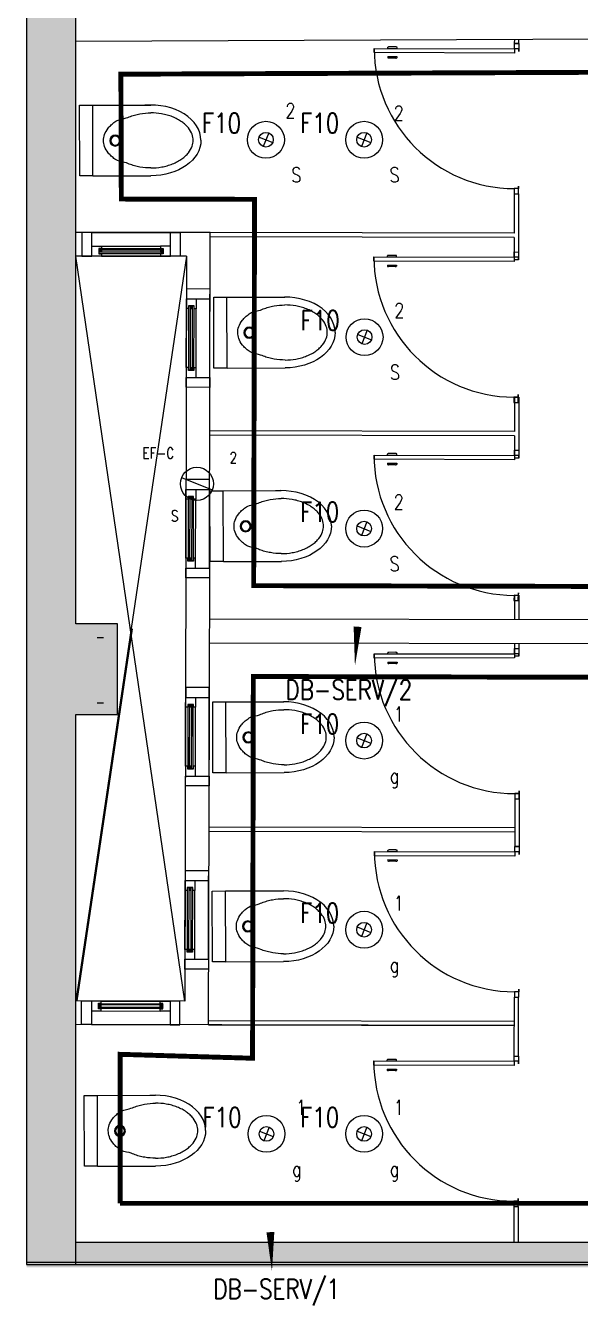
# Model space of a CAD drawing. Header units: inches. Extents: x 102655 to 148943, y 72248 to 114419.
# Drawn here: x 103655 to 106477, y 76861 to 83369 of the extents above; entities that cross this region are included whole.
import ezdxf
from ezdxf.enums import TextEntityAlignment as Align

# ---------------------------------------------------------------- set-up
doc = ezdxf.new("R2010")
doc.units = ezdxf.units.IN
doc.linetypes.add('DASH2', pattern=[0.375, 0.25, -0.125])
for name, color, linetype, lineweight in [('02-GR-BASE-PLANS$0$A-DOOR-25', 8, 'Continuous', 5), ('02-GR-BASE-PLANS$0$A-DOOR-LEAF-18', 8, 'Continuous', 5), ('ceiling dim', 8, 'Continuous', 5), ('dim', 8, 'Continuous', 5), ('Furnitureee', 8, 'Continuous', 5), ('Part', 8, 'Continuous', 0), ('POOL-SHOWERS', 8, 'Continuous', 0), ('walllllllll', 8, 'Continuous', 30)]:
    doc.layers.add(name, color=color, linetype=linetype, lineweight=lineweight)
for name, color, linetype in [('02-GR-BASE-PLANS$0$A-WIN-18', 8, 'Continuous'), ('02-GR-BASE-PLANS$0$A-WIN-ELEV-25', 8, 'Continuous'), ('02-GR-BASE-PLANS$0$A-WIN-HTCH-05', 8, 'Continuous'), ('E-LTG', 92, 'Continuous'), ('E-NOTES', 1, 'Continuous'), ('E-TAG', 30, 'Continuous'), ('E_TAG', 30, 'Continuous'), ('WALL-GNRL', 8, 'Continuous')]:
    doc.layers.add(name, color=color, linetype=linetype)
doc.styles.add('Pyzd-Romans', font='romans.shx', dxfattribs={"width": 0.8})

# ---------------------------------------------------------------- blocks, each defined once
blk = doc.blocks.new('*A133')
at = {"layer": 'Part'}
blk.add_hatch(color=256, dxfattribs=at).paths.add_polyline_path([(70765.4, 7710.2), (70771.5, 7720), (70907.8, 7636.4), (70901.8, 7626.6), (70836.8, 7666.4), (70676.3, 7404.7), (70741.3, 7364.9), (70735.3, 7355.1), (70598.9, 7438.7), (70604.9, 7448.5), (70669.9, 7408.7), (70830.4, 7670.4)], flags=17)
blk = doc.blocks.new('*U134')
at = {"layer": '02-GR-BASE-PLANS$0$A-WIN-18'}
for p, q in [((-163, 36.7, 0), (-163, 31.7, 0)), ((-163, 18.7, 0), (-163, 13.7, 0)), ((-162.5, 37.2, 0), (162.5, 37.2)), ((162.5, 31.2), (-162.5, 31.2, 0)), ((-162.5, 19.2, 0), (162.5, 19.2)), ((162.5, 13.2), (-162.5, 13.2, 0)), ((-150, 30.2, 0), (-160, 20.2, 0)), ((-150, 20.2, 0), (-160, 30.2, 0)), ((-160, 30.2, 0), (-150, 30.2, 0)), ((-160, 20.2, 0), (-160, 30.2, 0)), ((-150, 20.2, 0), (-160, 20.2, 0)), ((150, 50), (-150, 50)), ((-150, 30.2, 0), (-150, 20.2, 0)), ((150, 0), (-150, 0)), ((150, 30.2), (160, 20.2)), ((150, 20.2), (160, 30.2)), ((160, 30.2), (150, 30.2)), ((150, 30.2), (150, 20.2)), ((150, 20.2), (160, 20.2)), ((160, 20.2), (160, 30.2)), ((163, 36.7), (163, 31.7)), ((163, 18.7), (163, 13.7))]:
    blk.add_line(p, q, dxfattribs=at)
for centre, radius, start, end in [((-162.5, 36.7, 0), 0.5, 90, 180), ((-162.5, 31.7, 0), 0.5, 180, 270), ((-162.5, 18.7, 0), 0.5, 90, 180), ((-162.5, 13.7, 0), 0.5, 180, 270), ((-194.1, 25.2, 0), 32.1, 349.24265, 10.75735), ((-194.1, 25.2, 0), 33.1, 349.57088, 10.42912), ((-194.1, 25.2, 0), 34.1, 349.87958, 10.12042), ((194.1, 25.2), 34.1, 169.87958, 190.12042), ((194.1, 25.2), 33.1, 169.57088, 190.42912), ((194.1, 25.2), 32.1, 169.24265, 190.75735), ((162.5, 36.7), 0.5, 0, 90), ((162.5, 31.7), 0.5, 270, 0), ((162.5, 18.7), 0.5, 0, 90), ((162.5, 13.7), 0.5, 270, 0)]:
    blk.add_arc(centre, radius, start, end, dxfattribs=at)
at = {"layer": '02-GR-BASE-PLANS$0$A-WIN-ELEV-25', "elevation": 0}
blk.add_lwpolyline([(-250, 120), (-250, 0), (-200, 0), (-200, 120)], close=True, dxfattribs=at)
at = {"layer": '02-GR-BASE-PLANS$0$A-WIN-ELEV-25'}
blk.add_lwpolyline([(250, 120), (250, 0), (200, 0), (200, 120)], close=True, dxfattribs=at)
at = {"layer": '02-GR-BASE-PLANS$0$A-WIN-ELEV-25', "elevation": 0}
blk.add_lwpolyline([(-164, 39), (-164, 11), (-150, 11), (-150, 0), (-200, 0), (-200, 50), (-150, 50), (-150, 39), (-164, 39)], dxfattribs=at)
at = {"layer": '02-GR-BASE-PLANS$0$A-WIN-ELEV-25'}
blk.add_lwpolyline([(164, 39), (164, 11), (150, 11), (150, 0), (200, 0), (200, 50), (150, 50), (150, 39), (164, 39)], dxfattribs=at)
at = {"layer": '02-GR-BASE-PLANS$0$A-WIN-HTCH-05'}
blk.add_line((200, 120), (-200, 120, 0), dxfattribs=at)
blk = doc.blocks.new('door 2')
at = {"layer": '02-GR-BASE-PLANS$0$A-DOOR-25', "extrusion": (-5.11842e-08, 8.24497e-08, 1)}
for points in [[(-0.7552, -0.0559), (-0.7554, -0.0343), (-0.0417, -0.0271), (-0.0416, -0.0488)], [(-0.042, -0.0004), (-0.02, -0.0003), (-0.0196, -0.0403), (-0.0196, -0.0403), (-0.0197, -0.0269), (-0.0417, -0.0271)], [(-0.0343, -0.765), (-0.0123, -0.7648), (-0.0127, -0.7248), (-0.0127, -0.7248), (-0.0126, -0.7381), (-0.0346, -0.7383)]]:
    blk.add_lwpolyline(points, close=True, dxfattribs=at)
at = {"layer": '02-GR-BASE-PLANS$0$A-DOOR-LEAF-18', "extrusion": (-5.11842e-08, 8.24497e-08, 1)}
for p, q in [((-0.6868, -0.0336), (-0.6869, -0.0281)), ((-0.6868, -0.0336), (-0.6397, -0.0331)), ((-0.6463, -0.0252), (-0.681, -0.0256)), ((-0.6397, -0.0331), (-0.6397, -0.0276)), ((-0.6864, -0.0749), (-0.6393, -0.0744)), ((-0.6864, -0.0749), (-0.6863, -0.0804)), ((-0.6457, -0.0824), (-0.6805, -0.0828)), ((-0.6393, -0.0744), (-0.6392, -0.0799))]:
    blk.add_line(p, q, dxfattribs=at)
for centre, radius, start, end in [((-0.0421, -0.025), 0.7134, 180.74318, 270.60464), ((-0.6849, -0.0287), 0.00202, 104.49364, 162.63648), ((-0.6775, -0.0485), 0.0231, 98.75857, 110.06942), ((-0.6473, -0.0432), 0.0179, 70.14301, 86.83285), ((-0.6417, -0.0282), 0.00202, 18.51319, 76.65604), ((-0.6844, -0.0798), 0.00202, 198.51319, 256.65604), ((-0.6774, -0.0598), 0.0231, 251.08026, 262.39111), ((-0.6471, -0.0645), 0.0179, 274.31683, 291.00667), ((-0.6411, -0.0793), 0.00202, 284.49364, 342.63648)]:
    blk.add_arc(centre, radius, start, end, dxfattribs=at)
blk = doc.blocks.new('A$C6db180e3')
at = {"layer": 'Furnitureee'}
for p, q in [((-0.1799, 0.1193), (-0.1798, 0.4141)), ((0.1801, 0.1191), (0.1802, 0.4139)), ((-0.1799, 0.1193), (-0.18, 0.0522)), ((-0.1799, 0.1193), (0.1801, 0.1191)), ((0.18, 0.052), (0.1801, 0.1191)), ((-0.18, 0.0522), (0.18, 0.052))]:
    blk.add_line(p, q, dxfattribs=at)
for radius in [0.0278, 0.0228]:
    blk.add_circle((-0.0005, 0.233), radius, dxfattribs=at)
blk.add_ellipse((0.0002, 0.414), major_axis=(0.0001, 0.2551), ratio=0.705489, start_param=0, end_param=1.570796, dxfattribs=at)
at = {"layer": 'Furnitureee', "extrusion": (0, 0, -1)}
blk.add_ellipse((0.0002, 0.414), major_axis=(0.0001, 0.2551), ratio=0.705489, start_param=0, end_param=1.684847, dxfattribs=at)
at = {"layer": 'Furnitureee'}
for points in [[(-0.1398, 0.4141), (-0.1398, 0.4319), (-0.1383, 0.4507), (-0.1333, 0.4787), (-0.1312, 0.4881), (-0.126, 0.5064), (-0.123, 0.5154), (-0.1161, 0.5328), (-0.1122, 0.5412), (-0.1038, 0.5571), (-0.0992, 0.5645), (-0.0895, 0.5783), (-0.0843, 0.5846), (-0.0738, 0.5959), (-0.0683, 0.6009), (-0.0519, 0.614), (-0.0408, 0.62), (-0.0196, 0.6276), (-0.0094, 0.6292), (0.01, 0.6292), (0.0202, 0.6276), (0.0414, 0.62), (0.0525, 0.6139), (0.0689, 0.6009), (0.0743, 0.5959), (0.0849, 0.5845), (0.09, 0.5782), (0.0997, 0.5644), (0.1043, 0.557), (0.1128, 0.5411), (0.1166, 0.5327), (0.1235, 0.5153), (0.1265, 0.5063), (0.1316, 0.4879), (0.1337, 0.4786), (0.1387, 0.4505), (0.1402, 0.4318), (0.1402, 0.414)], [(-0.1398, 0.4141), (-0.1398, 0.3963), (-0.1383, 0.3775), (-0.1333, 0.3495), (-0.1312, 0.3401), (-0.1261, 0.3217), (-0.1231, 0.3127), (-0.1162, 0.2953), (-0.1124, 0.2869), (-0.1039, 0.246), (-0.0993, 0.2386), (-0.0896, 0.2248), (-0.0845, 0.2185), (-0.0739, 0.2072), (-0.0685, 0.2022), (-0.0521, 0.1891), (-0.041, 0.1831), (-0.0198, 0.1755), (-0.0096, 0.1739), (0.0098, 0.1739), (0.0199, 0.1754), (0.0412, 0.183), (0.0523, 0.189), (0.0687, 0.2021), (0.0742, 0.2071), (0.0847, 0.2184), (0.0899, 0.2247), (0.0996, 0.2385), (0.1042, 0.2459), (0.1126, 0.2868), (0.1165, 0.2952), (0.1234, 0.3126), (0.1264, 0.3216), (0.1316, 0.34), (0.1337, 0.3493), (0.1387, 0.3774), (0.1402, 0.3961), (0.1402, 0.414)]]:
    blk.add_open_spline(points, degree=3, knots=[-1.570796, -1.570796, -1.570796, -1.570796, -1.308997, -1.308997, -1.178097, -1.178097, -1.047198, -1.047198, -0.916298, -0.916298, -0.785398, -0.785398, -0.654498, -0.654498, -0.523599, -0.523599, -0.261799, -0.261799, 0, 0, 0.261799, 0.261799, 0.523599, 0.523599, 0.654498, 0.654498, 0.785398, 0.785398, 0.916298, 0.916298, 1.047198, 1.047198, 1.178097, 1.178097, 1.308997, 1.308997, 1.570796, 1.570796, 1.570796, 1.570796], dxfattribs=at)
blk = doc.blocks.new('f')
at = {"layer": 'walllllllll', "ltscale": 0.5}
h = blk.add_hatch(color=8, dxfattribs=at)
h.dxf.hatch_style = 1
h.paths.add_polyline_path([(478757.2123, 1037629.7842), (478756.9618, 1037629.7842), (478756.9561, 1037630.0152), (478756.707, 1037630.0162), (478756.7118, 1037605.1082), (478756.9618, 1037605.1082), (478756.9618, 1037607.9201), (478757.1748, 1037607.9201), (478757.1748, 1037608.3801), (478756.9618, 1037608.3801), (478756.9618, 1037612.1294), (478757.286, 1037612.1294), (478757.286, 1037612.5894), (478756.9618, 1037612.5894), (478756.9618, 1037617.4774), (478757.263, 1037617.4774), (478757.263, 1037617.9373), (478756.9618, 1037617.9373), (478756.9618, 1037622.4743), (478757.2416, 1037622.4743), (478757.2416, 1037622.9343), (478756.9618, 1037622.9343), (478756.9618, 1037629.3242), (478757.2123, 1037629.3242)])
h.paths.add_polyline_path([(478756.8419, 1037629.4117), (478756.9864, 1037629.4123), (478756.9852, 1037629.6943), (478756.8407, 1037629.6937), (478756.8406, 1037629.7127), (478757.1406, 1037629.7139), (478757.1407, 1037629.6949), (478756.9962, 1037629.6943), (478756.9974, 1037629.4123), (478757.1419, 1037629.4129), (478757.142, 1037629.3939), (478756.842, 1037629.3927)], flags=16)
h.paths.add_polyline_path([(478756.8914, 1037617.8658), (478757.1914, 1037617.867), (478757.1915, 1037617.848), (478757.047, 1037617.8474), (478757.0482, 1037617.5654), (478757.1927, 1037617.566), (478757.1927, 1037617.547), (478756.8928, 1037617.5458), (478756.8927, 1037617.5648), (478757.0372, 1037617.5654), (478757.036, 1037617.8474), (478756.8915, 1037617.8468)], flags=16)
h.paths.add_polyline_path([(478756.9143, 1037612.5178), (478757.2143, 1037612.5191), (478757.2144, 1037612.5001), (478757.0699, 1037612.4995), (478757.0711, 1037612.2175), (478757.2156, 1037612.2181), (478757.2157, 1037612.1991), (478756.9157, 1037612.1978), (478756.9156, 1037612.2168), (478757.0601, 1037612.2174), (478757.0589, 1037612.4994), (478756.9144, 1037612.4988)], flags=16)
h = blk.add_hatch(color=8, dxfattribs=at)
h.dxf.hatch_style = 1
h.paths.add_polyline_path([(478763.1769, 1037605.1082), (478763.1769, 1037605.2362), (478756.9618, 1037605.2362), (478756.9618, 1037605.1082)])
at = {"layer": 'POOL-SHOWERS', "color": 8, "extrusion": (-5.0476e-08, -8.28851e-08, 1)}
for p, q in [((478761.0402, 1037608.3973, 0), (478757.64, 1037608.4051, 0)), ((478761.0407, 1037608.2753, 0), (478757.6397, 1037608.2831, 0))]:
    blk.add_line(p, q, dxfattribs=at)
at = {"layer": 'WALL-GNRL', "color": 8}
for p, q in [((478756.9618, 1037611.3441), (478763.0317, 1037611.3686)), ((478759.1938, 1037611.3317, 0), (478759.194, 1037611.3531)), ((478759.2158, 1037611.3316, 0), (478759.2158, 1037611.3532)), ((478757.6452, 1037610.3709, 0), (478756.9618, 1037610.3709)), ((478757.5252, 1037610.2509, 0), (478756.9618, 1037610.2509)), ((478757.5252, 1037610.2509), (478757.5162, 1037606.4618)), ((478757.6452, 1037610.2509, 0), (478757.645, 1037610.2509, 0)), ((478757.6415, 1037608.7564), (478757.6397, 1037607.9564)), ((478757.6397, 1037607.9564), (478757.6359, 1037606.3415)), ((478757.5162, 1037606.4618), (478756.9618, 1037606.4631)), ((478759.1918, 1037606.3378), (478756.9618, 1037606.3431)), ((478759.1893, 1037605.4183), (478759.1893, 1037605.2362)), ((478759.2113, 1037605.4183), (478759.2113, 1037605.2362))]:
    blk.add_line(p, q, dxfattribs=at)
at = {"layer": 'WALL-GNRL', "color": 8, "ltscale": 0.5}
for p, q in [((478759.2158, 1037611.3316, 0), (478759.1938, 1037611.3317, 0)), ((478759.1917, 1037610.5674, 0), (478759.2137, 1037610.5674, 0)), ((478759.214, 1037610.2314, 0), (478759.192, 1037610.2313, 0)), ((478759.1926, 1037609.5335, 0), (478759.2146, 1037609.5335, 0)), ((478759.2149, 1037609.2235, 0), (478759.1929, 1037609.2235, 0)), ((478759.1935, 1037608.5256, 0), (478759.2155, 1037608.5257, 0)), ((478759.2157, 1037608.2156, 0), (478759.1937, 1037608.2156, 0)), ((478759.1943, 1037607.5177, 0), (478759.2163, 1037607.5177, 0)), ((478759.2166, 1037607.2477, 0), (478759.1946, 1037607.2477, 0)), ((478759.1923, 1037606.4831), (478759.2143, 1037606.4831)), ((478759.1915, 1037606.183), (478759.2135, 1037606.1829)), ((478759.1893, 1037605.4183), (478759.2113, 1037605.4183))]:
    blk.add_line(p, q, dxfattribs=at)
at = {"layer": 'WALL-GNRL', "color": 8, "extrusion": (-5.04412e-08, 8.29063e-08, 1)}
for p, q in [((478759.1917, 1037610.5674, 0), (478759.1919, 1037610.3673, 0)), ((478759.2137, 1037610.5674, 0), (478759.214, 1037610.2314, 0)), ((478759.1919, 1037610.3453, 0), (478759.192, 1037610.2313, 0)), ((478759.1926, 1037609.5335, 0), (478759.1927, 1037609.3594, 0)), ((478759.2146, 1037609.5335, 0), (478759.2149, 1037609.2235, 0)), ((478759.1928, 1037609.3374, 0), (478759.1929, 1037609.2235, 0)), ((478759.1935, 1037608.5256, 0), (478759.1936, 1037608.4015, 0)), ((478759.2155, 1037608.5257, 0), (478759.2156, 1037608.4015, 0)), ((478759.1937, 1037608.2795, 0), (478759.1937, 1037608.2156, 0)), ((478759.2157, 1037608.2795, 0), (478759.2157, 1037608.2156, 0)), ((478759.1943, 1037607.5177, 0), (478759.1946, 1037607.2478, 0)), ((478759.2163, 1037607.5177, 0), (478759.2166, 1037607.2477, 0))]:
    blk.add_line(p, q, dxfattribs=at)
at = {"layer": 'WALL-GNRL', "color": 8, "extrusion": (-5.0476e-08, -8.28851e-08, 1)}
for p, q in [((478757.6415, 1037608.7564), (478757.6452, 1037610.3709, 0)), ((478759.1919, 1037610.3673, 0), (478757.6452, 1037610.3708, 0)), ((478759.1919, 1037610.3453, 0), (478757.6452, 1037610.3488, 0)), ((478757.525, 1037610.2509, 0), (478756.9618, 1037606.4631)), ((478757.5162, 1037606.4618), (478756.9618, 1037610.2509)), ((478759.1927, 1037609.3594, 0), (478757.6429, 1037609.3629, 0)), ((478759.1928, 1037609.3374, 0), (478757.6429, 1037609.3409, 0)), ((478757.1031, 1037608.3098), (478757.0711, 1037608.3099)), ((478757.0708, 1037607.9799), (478757.1028, 1037607.9798)), ((478759.1945, 1037607.3216, 0), (478757.6368, 1037607.3252, 0)), ((478759.1945, 1037607.3436, 0), (478757.6369, 1037607.3472, 0)), ((478759.1915, 1037606.183), (478759.1923, 1037606.4831)), ((478759.2135, 1037606.1829), (478759.2143, 1037606.4831)), ((478757.6375, 1037606.3415), (478759.1918, 1037606.3378)), ((478757.6376, 1037606.3635), (478759.1919, 1037606.3598))]:
    blk.add_line(p, q, dxfattribs=at)
at = {"layer": 'WALL-GNRL', "color": 8, "extrusion": (-8.2793e-18, -9.70452e-08, 1)}
for p, q in [((478756.9618, 1037605.2362), (478762.7555, 1037605.2362)), ((478756.7118, 1037605.1356), (478762.7555, 1037605.1356)), ((478756.7118, 1037605.1236), (478763.1267, 1037605.1236))]:
    blk.add_line(p, q, dxfattribs=at)
at = {"layer": 'WALL-GNRL', "color": 8, "extrusion": (-2.32265e-18, -9.70452e-08, 1)}
blk.add_line((478756.7118, 1037605.1236), (478763.1267, 1037605.1236), dxfattribs=at)
at = {"layer": 'WALL-GNRL', "color": 8, "ltscale": 0.5}
blk.add_lwpolyline([(478756.7118, 1037605.1236), (478756.9618, 1037605.1236), (478756.9618, 1037607.9201), (478757.1748, 1037607.9201), (478757.1748, 1037608.3801), (478756.9618, 1037608.3801), (478756.9618, 1037612.1294), (478757.286, 1037612.1294), (478757.286, 1037612.5894), (478756.9618, 1037612.5894), (478756.9618, 1037617.4774), (478757.263, 1037617.4774), (478757.263, 1037617.9373), (478756.9618, 1037617.9373), (478756.9618, 1037622.4743), (478757.2416, 1037622.4743), (478757.2416, 1037622.9343), (478756.9618, 1037622.9343), (478756.9618, 1037629.3242), (478757.2123, 1037629.3242), (478757.2123, 1037629.7842), (478756.9618, 1037629.7842), (478756.9618, 1037631.314), (478756.7118, 1037631.4538)], close=True, dxfattribs=at)
at = {"layer": 'WALL-GNRL', "color": 8}
for points in [[(478756.9618, 1037610.3709), (478756.9618, 1037611.3441)], [(478756.9618, 1037606.4631), (478756.9618, 1037607.9201), (478757.1748, 1037607.9201), (478757.1748, 1037608.3801), (478756.9618, 1037608.3801), (478756.9618, 1037610.2509)], [(478756.9618, 1037605.2636), (478756.9618, 1037606.3431)]]:
    blk.add_lwpolyline(points, dxfattribs=at)
at = {"layer": 'dim', "color": 8, "ltscale": 0.5, "extrusion": (-4.93709e-08, -8.24875e-10, 1), "rotation": 359.2644229317415}
blk.add_blockref('door 2', (478759.2365, 1037607.2477, -0.0245), dxfattribs=at)
at = {"layer": 'Furnitureee', "color": 8, "xscale": -1, "rotation": 270.1188867406817}
for p in [(478756.9296, 1037610.8379), (478757.6119, 1037609.8612), (478757.593, 1037608.8769, 0), (478757.6067, 1037607.8032, 0), (478757.6048, 1037606.842, 0), (478756.9535, 1037605.8024)]:
    blk.add_blockref('A$C6db180e3', p, dxfattribs=at)
at = {"layer": 'Furnitureee', "color": 8, "ltscale": 0.5, "extrusion": (-4.89963e-08, -1.04885e-09, 1), "rotation": 359.5232521805132}
blk.add_blockref('door 2', (478759.2357, 1037608.2557, -0.0245), dxfattribs=at)
at = {"layer": 'WALL-GNRL', "color": 8, "extrusion": (-4.93709e-08, -8.24663e-10, 1), "rotation": 359.2641768581885}
blk.add_blockref('door 2', (478759.2358, 1037611.3316, -0.0245), dxfattribs=at)
at = {"layer": 'WALL-GNRL', "color": 8, "xscale": -0.001000000000009733, "yscale": 0.001000000000009734, "zscale": 0.001000000000009734, "rotation": 359.9999999601683}
blk.add_blockref('*U134', (478757.2432, 1037610.2509, 0.0003), dxfattribs=at)
at = {"layer": 'WALL-GNRL', "color": 8, "extrusion": (-4.93709e-08, -8.24875e-10, 1), "rotation": 359.2644229317415}
for p in [(478759.2339, 1037610.2714, -0.0245), (478759.2347, 1037609.2635, -0.0245), (478759.2335, 1037606.1828, -0.0245)]:
    blk.add_blockref('door 2', p, dxfattribs=at)
at = {"layer": 'WALL-GNRL', "color": 8, "extrusion": (-1.1969e-10, -5.05035e-08, 1), "xscale": 0.001000000000009734, "yscale": 0.001000000000009734, "zscale": 0.001000000000009734, "rotation": 269.8642269845203}
for p in [(478757.5242, 1037609.8334, -0.0525), (478757.522, 1037608.8643, -0.0525), (478757.5206, 1037607.8066, -0.0525), (478757.5174, 1037606.8755, -0.0525)]:
    blk.add_blockref('*U134', p, dxfattribs=at)
at = {"layer": 'WALL-GNRL', "color": 8, "extrusion": (3.89697e-08, -2.18589e-07, 1), "xscale": -0.00100000000000973, "yscale": 0.001000000000009728, "zscale": 0.001000000000009728, "rotation": 328.4137073965726}
blk.add_blockref('*A133', (478813.3464, 1037564.6647, -0.2081), dxfattribs=at)
at = {"layer": 'WALL-GNRL', "color": 8, "extrusion": (-5.05035e-08, 1.1969e-10, 1), "xscale": 0.001000000000009738, "yscale": 0.001000000000009738, "zscale": 0.001000000000009738, "rotation": 179.8642269845203}
blk.add_blockref('*U134', (478757.2417, 1037606.4624, -0.0241), dxfattribs=at)
blk = doc.blocks.new('E-L-FSPOT1S')
at = {"color": 254, "lineweight": 0}
for points in [[(0, -125), (0, -125), (0, -125), (0, -125), (0, -125), (0, -125), (0, -125), (0, -125), (0, -125), (0, -125), (0, -125), (0, -125)], [(0, -125), (0, -125)], [(0, -125), (0, -125)], [(0, -125), (0, -125)], [(0, -125), (0, -125)], [(0, -125), (0, -125)], [(0, -125), (0, -125)], [(0, -125), (0, -125)], [(0, -125), (0, -125)], [(0, -125), (0, -125)], [(0, -125), (0, -125)], [(0, -125), (0, -125)], [(0, -125), (0, -125)], [(0, -125), (0, -125), (0, -125)], [(0, -125), (0, -125)], [(0, -125), (0, -125)], [(0, -125), (0, -125)], [(0, -125), (0, -125), (0, -125), (0, -125), (0, -125), (0, -125), (0, -125), (0, -125), (0, -125), (0, -125)], [(0, -125), (0, -125)]]:
    blk.add_lwpolyline(points, dxfattribs=at)
blk.add_circle((0, 0), 125)
at = {"layer": 'E-TAG'}
for points in [[(-35.4, -35.4), (35.4, 35.4)], [(-35.4, 35.4), (35.4, -35.4)]]:
    blk.add_lwpolyline(points, dxfattribs=at)
blk.add_circle((0, 0), 50, dxfattribs=at)
at = {"layer": 'E-TAG', "style": 'Pyzd-Romans', "width": 0.8, "flags": 1}
for tag, p in [('BPANEL', (262.5, 975)), ('SWITCH', (-262.5, 750)), ('LOADVA', (262.5, 750)), ('BTYPE', (-262.5, 525)), ('PANEL', (262.5, 525)), ('HEIGHT', (-262.5, -525)), ('DSCR', (-262.5, -750)), ('ROOM', (262.5, -750))]:
    blk.add_attdef(tag, text='', height=100, dxfattribs=at).set_placement(p, align=Align.MIDDLE_CENTER)
at = {"layer": 'E-TAG', "style": 'Pyzd-Romans', "width": 0.8}
for tag, p in [('TYPE', (-262.5, 300)), ('NO.', (262.5, 300)), ('W.P', (-262.5, -300)), ('A,B,C', (262.5, -300)), ('CBT', (262.5, -525))]:
    blk.add_attdef(tag, text='', height=100, dxfattribs=at).set_placement(p, align=Align.MIDDLE_CENTER)
blk = doc.blocks.new('M-E.FAN-C')
at = {"color": 0}
blk.add_lwpolyline([(-106, -106), (106, 106)], dxfattribs=at)
at = {"color": 254, "lineweight": 0}
for points in [[(0, -150), (0, -150), (0, -150), (0, -150), (0, -150), (0, -150), (0, -150), (0, -150), (0, -150), (0, -150), (0, -150), (0, -150)], [(0, -150), (0, -150)], [(0, -150), (0, -150)], [(0, -150), (0, -150)], [(0, -150), (0, -150)], [(0, -150), (0, -150)], [(0, -150), (0, -150)], [(0, -150), (0, -150)], [(0, -150), (0, -150)], [(0, -150), (0, -150)], [(0, -150), (0, -150)], [(0, -150), (0, -150)], [(0, -150), (0, -150)], [(0, -150), (0, -150), (0, -150)], [(0, -150), (0, -150)], [(0, -150), (0, -150)], [(0, -150), (0, -150)], [(0, -150), (0, -150), (0, -150), (0, -150), (0, -150), (0, -150), (0, -150), (0, -150), (0, -150), (0, -150)], [(0, -150), (0, -150)]]:
    blk.add_lwpolyline(points, dxfattribs=at)
at = {"color": 0}
blk.add_circle((0, 0), 150, dxfattribs=at)
at = {"layer": 'E-TAG', "style": 'Pyzd-Romans', "width": 0.8, "flags": 1}
for tag, p in [('BPANEL', (188, 975)), ('SWITCH', (-187, 750)), ('LOADVA', (188, 750)), ('BTYPE', (-187, 525)), ('PANEL', (188, 525)), ('HEIGHT', (-187, -525)), ('CBT', (188, -525)), ('DSCR', (-187, -750)), ('ROOM', (188, -750))]:
    blk.add_attdef(tag, text='', height=100, dxfattribs=at).set_placement(p, align=Align.MIDDLE_CENTER)
at = {"layer": 'E-TAG', "style": 'Pyzd-Romans', "width": 0.8}
for tag, p in [('TYPE', (-187, 300)), ('NO.', (188, 300)), ('W.P', (-187, -300)), ('A,B,C', (188, -300))]:
    blk.add_attdef(tag, text='', height=100, dxfattribs=at).set_placement(p, align=Align.MIDDLE_CENTER)
blk = doc.blocks.new('E-Ct-No')
at = {"color": 5}
blk.add_lwpolyline([(700, 0, 0, 40, 0), (500, 0, 0, 0, -0.000017), (0, 0, 0, 0, -0.352972)], format="xyseb", dxfattribs=at)
at = {"layer": 'E-TAG', "style": 'Pyzd-Romans', "width": 0.8}
blk.add_attdef('PNL\\NO', text='', height=100, dxfattribs=at).set_placement((1025, 0), align=Align.MIDDLE_CENTER)

msp = doc.modelspace()

# ---------------------------------------------------------------- linework, layer by layer
at = {"layer": 'E-LTG', "linetype": 'DASH2', "const_width": 25}
msp.add_lwpolyline([(104815.17524, 80521.07948), (107822.37429, 80514.10987), (107818.54092, 81748.12827), (108278.54464, 81742.40406), (108278.54381, 81598.1273), (109823.25098, 81598.11847), (109816.48752, 83144.34787), (104140.0203, 83121.7154), (104142.22425, 82486.94887), (104819.65341, 82485.4045)], close=True, dxfattribs=at)
at = {"layer": 'E-LTG'}
msp.add_lwpolyline([(104197.35802, 80302.08243), (103916.10729, 78409.4856)], dxfattribs=at)
at = {"layer": 'E-LTG', "linetype": 'DASH2', "const_width": 25}
msp.add_lwpolyline([(104135.89772, 77380.0537), (109469.61005, 77380.0537), (109469.9646, 77720.82821), (109838.34898, 77722.27812), (109832.42424, 78957.3366), (107830.56432, 78947.7334), (107833.14104, 80052.03324), (104813.45241, 80059.07925), (104809.59447, 78117.88952), (104135.8996, 78137.87784), (104135.8996, 77380.0537)], dxfattribs=at)

# ---------------------------------------------------------------- block references
at = {"layer": 'ceiling dim', "xscale": 1000, "yscale": 1000, "zscale": 1000}
msp.add_blockref('f', (-478653051.58299, -1037528053.90511), dxfattribs=at)
at = {"layer": 'E-LTG'}
ref = msp.add_blockref('E-L-FSPOT1S', (104877.64688, 82788.48865), dxfattribs=dict(at, xscale=0.7500000000000001, yscale=0.7500000000000001, zscale=0.7500000000000001, rotation=293.3091817172885))
ref.add_attrib('TYPE', 'F10', dxfattribs={"layer": 'E-TAG', "height": 100, "style": 'Pyzd-Romans', "width": 0.8}).set_placement((104651.70134, 82872.98042), align=Align.MIDDLE_CENTER)
ref.add_attrib('NO.', '2', dxfattribs={"layer": 'E-TAG', "height": 75, "style": 'Pyzd-Romans', "width": 0.8}).set_placement((105001.92958, 82936.08706), align=Align.MIDDLE_CENTER)
ref.add_attrib('A,B,C', 'S', dxfattribs={"layer": 'E-TAG', "height": 75, "style": 'Pyzd-Romans', "width": 0.8}).set_placement((105032.29992, 82609.62167), align=Align.MIDDLE_CENTER)
ref = msp.add_blockref('E-L-FSPOT1S', (105376.88717, 82788.48865), dxfattribs=dict(at, xscale=0.7500000000000001, yscale=0.7500000000000001, zscale=0.7500000000000001, rotation=293.3091817172885))
ref.add_attrib('TYPE', 'F10', dxfattribs={"layer": 'E-TAG', "height": 100, "style": 'Pyzd-Romans', "width": 0.8}).set_placement((105150.94163, 82872.98042), align=Align.MIDDLE_CENTER)
ref.add_attrib('NO.', '2', dxfattribs={"layer": 'E-TAG', "height": 75, "style": 'Pyzd-Romans', "width": 0.8}).set_placement((105553.14231, 82923.69242), align=Align.MIDDLE_CENTER)
ref.add_attrib('A,B,C', 'S', dxfattribs={"layer": 'E-TAG', "height": 75, "style": 'Pyzd-Romans', "width": 0.8}).set_placement((105531.54022, 82609.62167), align=Align.MIDDLE_CENTER)
ref = msp.add_blockref('E-L-FSPOT1S', (105379.21898, 81784.82173), dxfattribs=dict(at, xscale=0.7500000000000001, yscale=0.7500000000000001, zscale=0.7500000000000001, rotation=293.3091817172885))
ref.add_attrib('TYPE', 'F10', dxfattribs={"layer": 'E-TAG', "height": 100, "style": 'Pyzd-Romans', "width": 0.8}).set_placement((105153.27344, 81869.31349), align=Align.MIDDLE_CENTER)
ref.add_attrib('NO.', '2', dxfattribs={"layer": 'E-TAG', "height": 75, "style": 'Pyzd-Romans', "width": 0.8}).set_placement((105555.47412, 81920.0255), align=Align.MIDDLE_CENTER)
ref.add_attrib('A,B,C', 'S', dxfattribs={"layer": 'E-TAG', "height": 75, "style": 'Pyzd-Romans', "width": 0.8}).set_placement((105533.87203, 81605.95474), align=Align.MIDDLE_CENTER)
ref = msp.add_blockref('E-L-FSPOT1S', (105376.88717, 80811.0865), dxfattribs=dict(at, xscale=0.7500000000000001, yscale=0.7500000000000001, zscale=0.7500000000000001, rotation=293.3091817172885))
ref.add_attrib('TYPE', 'F10', dxfattribs={"layer": 'E-TAG', "height": 100, "style": 'Pyzd-Romans', "width": 0.8}).set_placement((105150.94163, 80895.57826), align=Align.MIDDLE_CENTER)
ref.add_attrib('NO.', '2', dxfattribs={"layer": 'E-TAG', "height": 75, "style": 'Pyzd-Romans', "width": 0.8}).set_placement((105553.14231, 80946.29027), align=Align.MIDDLE_CENTER)
ref.add_attrib('A,B,C', 'S', dxfattribs={"layer": 'E-TAG', "height": 75, "style": 'Pyzd-Romans', "width": 0.8}).set_placement((105531.54022, 80632.21952), align=Align.MIDDLE_CENTER)
ref = msp.add_blockref('E-Ct-No', (105376.88717, 80811.0865), dxfattribs=dict(at, rotation=266.1737244901802))
ref.add_attrib('PNL\\NO', 'DB-SERV/2', dxfattribs={"layer": 'E_TAG', "height": 100, "style": 'Pyzd-Romans', "width": 0.8}).set_placement((105299.28481, 79991.27798), align=Align.MIDDLE_CENTER)
ref = msp.add_blockref('E-L-FSPOT1S', (105376.88717, 79733.20363), dxfattribs=dict(at, xscale=0.7500000000000001, yscale=0.7500000000000001, zscale=0.7500000000000001, rotation=293.3091817172885))
ref.add_attrib('TYPE', 'F10', dxfattribs={"layer": 'E-TAG', "height": 100, "style": 'Pyzd-Romans', "width": 0.8}).set_placement((105150.94163, 79817.69539), align=Align.MIDDLE_CENTER)
ref.add_attrib('NO.', '1', dxfattribs={"layer": 'E-TAG', "height": 75, "style": 'Pyzd-Romans', "width": 0.8}).set_placement((105553.14231, 79868.4074), align=Align.MIDDLE_CENTER)
ref.add_attrib('A,B,C', 'g', dxfattribs={"layer": 'E-TAG', "height": 75, "style": 'Pyzd-Romans', "width": 0.8}).set_placement((105531.54022, 79554.33665), align=Align.MIDDLE_CENTER)
ref = msp.add_blockref('E-L-FSPOT1S', (105376.88717, 78771.42501), dxfattribs=dict(at, xscale=0.7500000000000001, yscale=0.7500000000000001, zscale=0.7500000000000001, rotation=293.3091817172885))
ref.add_attrib('TYPE', 'F10', dxfattribs={"layer": 'E-TAG', "height": 100, "style": 'Pyzd-Romans', "width": 0.8}).set_placement((105150.94163, 78855.91677), align=Align.MIDDLE_CENTER)
ref.add_attrib('NO.', '1', dxfattribs={"layer": 'E-TAG', "height": 75, "style": 'Pyzd-Romans', "width": 0.8}).set_placement((105553.14231, 78906.62877), align=Align.MIDDLE_CENTER)
ref.add_attrib('A,B,C', 'g', dxfattribs={"layer": 'E-TAG', "height": 75, "style": 'Pyzd-Romans', "width": 0.8}).set_placement((105531.54022, 78592.55802), align=Align.MIDDLE_CENTER)
ref = msp.add_blockref('E-L-FSPOT1S', (104880.24066, 77733.27795), dxfattribs=dict(at, xscale=0.7500000000000001, yscale=0.7500000000000001, zscale=0.7500000000000001, rotation=293.3091817172885))
ref.add_attrib('TYPE', 'F10', dxfattribs={"layer": 'E-TAG', "height": 100, "style": 'Pyzd-Romans', "width": 0.8}).set_placement((104654.29512, 77817.76971), align=Align.MIDDLE_CENTER)
ref.add_attrib('NO.', '1', dxfattribs={"layer": 'E-TAG', "height": 75, "style": 'Pyzd-Romans', "width": 0.8}).set_placement((105056.4958, 77868.48172), align=Align.MIDDLE_CENTER)
ref.add_attrib('A,B,C', 'g', dxfattribs={"layer": 'E-TAG', "height": 75, "style": 'Pyzd-Romans', "width": 0.8}).set_placement((105034.8937, 77554.41097), align=Align.MIDDLE_CENTER)
ref = msp.add_blockref('E-L-FSPOT1S', (105376.88717, 77733.27795), dxfattribs=dict(at, xscale=0.7500000000000001, yscale=0.7500000000000001, zscale=0.7500000000000001, rotation=293.3091817172885))
ref.add_attrib('TYPE', 'F10', dxfattribs={"layer": 'E-TAG', "height": 100, "style": 'Pyzd-Romans', "width": 0.8}).set_placement((105150.94163, 77817.76971), align=Align.MIDDLE_CENTER)
ref.add_attrib('NO.', '1', dxfattribs={"layer": 'E-TAG', "height": 75, "style": 'Pyzd-Romans', "width": 0.8}).set_placement((105553.14231, 77868.48172), align=Align.MIDDLE_CENTER)
ref.add_attrib('A,B,C', 'g', dxfattribs={"layer": 'E-TAG', "height": 75, "style": 'Pyzd-Romans', "width": 0.8}).set_placement((105531.54022, 77554.41097), align=Align.MIDDLE_CENTER)
ref = msp.add_blockref('E-Ct-No', (104880.24066, 77733.27795), dxfattribs=dict(at, rotation=272.2916480092497))
ref.add_attrib('PNL\\NO', 'DB-SERV/1', dxfattribs={"layer": 'E_TAG', "height": 100, "style": 'Pyzd-Romans', "width": 0.8}).set_placement((104932.07817, 76944.45722), align=Align.MIDDLE_CENTER)
at = {"layer": 'E-NOTES'}
ref = msp.add_blockref('M-E.FAN-C', (104526.68199, 81039.03), dxfattribs=dict(at, xscale=0.5613894090391308, yscale=0.5613894090391308, zscale=0.5613894090391308, rotation=293.3091817172885))
ref.add_attrib('TYPE', 'EF-C', dxfattribs={"layer": 'E-TAG', "height": 56.138941, "style": 'Pyzd-Romans', "width": 0.8}).set_placement((104330.02686, 81194.83967), align=Align.MIDDLE_CENTER)
ref.add_attrib('NO.', '2', dxfattribs={"layer": 'E-TAG', "height": 56.13894, "style": 'Pyzd-Romans', "width": 0.8}).set_placement((104711.83711, 81171.74579), align=Align.MIDDLE_CENTER)
ref.add_attrib('A,B,C', 'S', dxfattribs={"layer": 'E-TAG', "height": 56.13894, "style": 'Pyzd-Romans', "width": 0.8}).set_placement((104413.66166, 80875.71924), align=Align.MIDDLE_CENTER)

doc.saveas('drawing.dxf')
